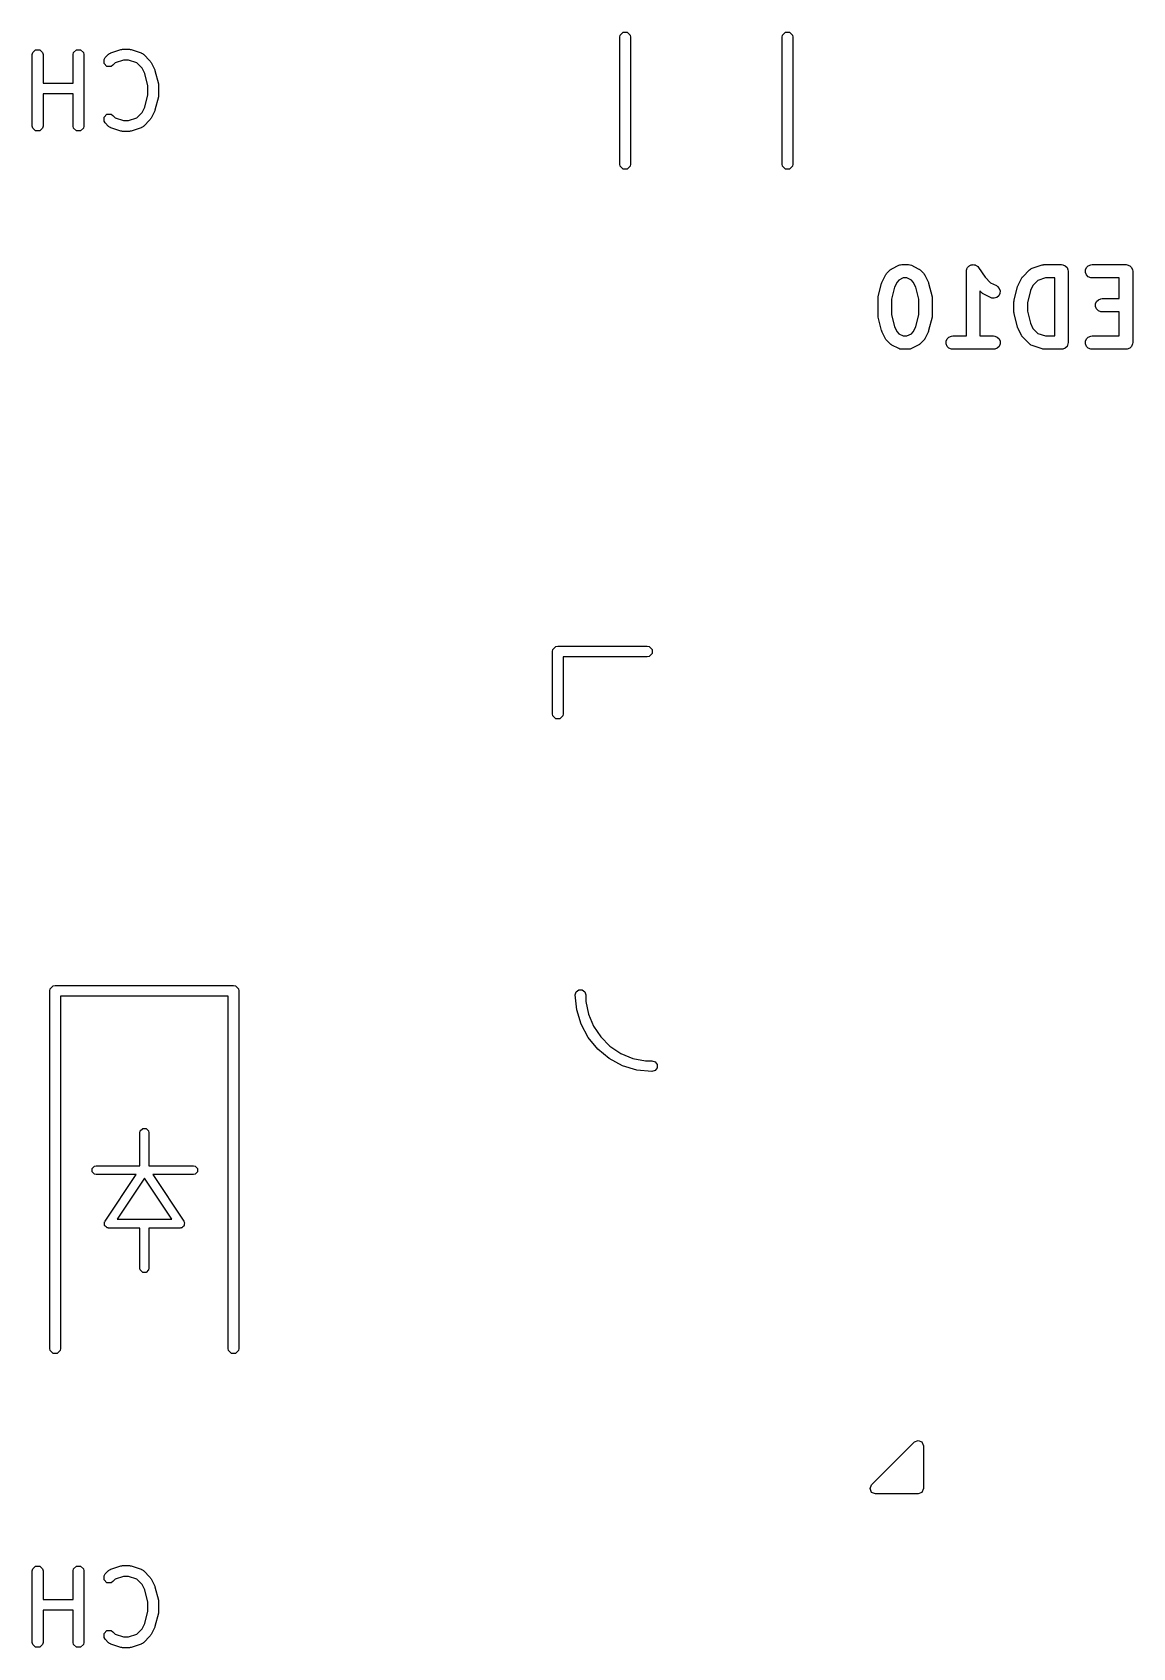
# Model space of a CAD drawing. Extents: x 104 to 228, y -134 to -58.
# Drawn here: x 154.13 to 166.47, y -96.34 to -78.23 of the extents above; entities that cross this region are included whole.
import ezdxf

# ---------------------------------------------------------------- set-up
doc = ezdxf.new("R2010")
doc.units = 0
doc.layers.add('BLACK', color=7, linetype='CONTINUOUS')

msp = doc.modelspace()

# ---------------------------------------------------------------- linework, layer by layer
at = {"layer": 'BLACK', "linetype": 'CONTINUOUS'}
for p, q in [((160.724567, -78.265787), (160.757039, -78.233315)), ((160.757039, -78.233315), (160.802961, -78.233315)), ((160.802961, -78.233315), (160.835433, -78.265787)), ((162.544567, -78.265787), (162.577039, -78.233315)), ((162.577039, -78.233315), (162.622961, -78.233315)), ((162.622961, -78.233315), (162.655433, -78.265787)), ((160.72, -78.288748), (160.724567, -78.265787)), ((160.72, -79.711252), (160.72, -78.288748)), ((160.835433, -78.265787), (160.84, -78.288748)), ((160.84, -78.288748), (160.84, -79.711252)), ((162.54, -78.288748), (162.544567, -78.265787)), ((162.54, -79.711252), (162.54, -78.288748)), ((162.655433, -78.265787), (162.66, -78.288748)), ((162.66, -78.288748), (162.66, -79.711252)), ((154.133332, -78.483855), (154.137899, -78.460894)), ((154.133332, -79.283855), (154.133332, -78.483855)), ((154.137899, -78.460894), (154.170371, -78.428422)), ((154.170371, -78.428422), (154.216293, -78.428422)), ((154.216293, -78.428422), (154.248765, -78.460894)), ((154.248765, -78.460894), (154.253332, -78.483855)), ((154.253332, -78.483855), (154.253332, -78.804807)), ((154.590475, -78.483855), (154.595042, -78.460894)), ((154.590475, -78.804807), (154.590475, -78.483855)), ((154.595042, -78.460894), (154.627514, -78.428422)), ((154.627514, -78.428422), (154.673436, -78.428422)), ((154.673436, -78.428422), (154.705908, -78.460894)), ((154.705908, -78.460894), (154.710475, -78.483855)), ((154.710475, -78.483855), (154.710475, -79.283855)), ((154.937899, -78.537083), (154.950906, -78.517618)), ((154.937899, -78.583005), (154.937899, -78.537083)), ((154.97037, -78.615478), (154.937899, -78.583005)), ((154.950906, -78.517618), (154.989002, -78.479523)), ((154.989002, -78.479523), (154.9915, -78.477853)), ((154.9915, -78.477853), (154.992116, -78.476623)), ((154.992116, -78.476623), (155.000467, -78.471862)), ((155.000467, -78.471862), (155.008467, -78.466517)), ((155.008467, -78.466517), (155.009844, -78.466517)), ((155.009844, -78.466517), (155.012454, -78.465029)), ((155.012454, -78.465029), (155.126739, -78.426934)), ((155.063838, -78.574392), (155.035758, -78.602472)), ((155.15545, -78.543855), (155.063838, -78.574392)), ((155.126739, -78.426934), (155.136279, -78.425731)), ((155.136279, -78.425731), (155.145713, -78.423855)), ((155.145713, -78.423855), (155.221904, -78.423855)), ((155.212167, -78.543855), (155.15545, -78.543855)), ((155.30378, -78.574392), (155.212167, -78.543855)), ((155.221904, -78.423855), (155.231337, -78.425731)), ((155.231337, -78.425731), (155.240878, -78.426934)), ((155.240878, -78.426934), (155.355164, -78.465029)), ((155.363066, -78.633678), (155.30378, -78.574392)), ((155.355164, -78.465029), (155.357774, -78.466517)), ((155.357774, -78.466517), (155.359151, -78.466517)), ((155.359151, -78.466517), (155.36714, -78.471855)), ((155.36714, -78.471855), (155.375502, -78.476622)), ((155.375502, -78.476622), (155.376118, -78.477855)), ((155.376118, -78.477855), (155.378616, -78.479524)), ((155.378616, -78.479524), (155.454806, -78.555714)), ((155.454806, -78.555714), (155.460143, -78.563701)), ((155.460143, -78.563701), (155.466046, -78.571307)), ((155.466046, -78.571307), (155.504141, -78.647499)), ((155.016292, -78.615478), (154.97037, -78.615478)), ((155.035758, -78.602472), (155.016292, -78.615478)), ((155.393865, -78.695276), (155.363066, -78.633678)), ((155.428571, -78.834096), (155.393865, -78.695276)), ((155.504141, -78.647499), (155.505877, -78.653838)), ((155.505877, -78.653838), (155.508683, -78.659779)), ((155.508683, -78.659779), (155.54678, -78.81216)), ((154.253332, -78.804807), (154.590475, -78.804807)), ((154.590475, -78.924807), (154.253332, -78.924807)), ((154.253332, -78.924807), (154.253332, -79.283855)), ((154.590475, -79.283855), (154.590475, -78.924807)), ((155.393865, -79.072432), (155.428571, -78.933613)), ((155.428571, -78.933613), (155.428571, -78.834096)), ((155.54678, -78.95555), (155.508683, -79.107931)), ((155.54678, -78.81216), (155.547137, -78.819504)), ((155.547137, -78.948205), (155.54678, -78.95555)), ((155.547137, -78.819504), (155.548571, -78.826712)), ((155.548571, -78.940998), (155.547137, -78.948205)), ((155.548571, -78.826712), (155.548571, -78.940998)), ((155.303778, -79.193318), (155.363067, -79.13403)), ((155.363067, -79.13403), (155.393865, -79.072432)), ((155.504141, -79.120212), (155.466046, -79.196402)), ((155.505877, -79.11387), (155.504141, -79.120212)), ((155.508683, -79.107931), (155.505877, -79.11387)), ((154.137899, -79.306816), (154.133332, -79.283855)), ((154.170371, -79.339288), (154.137899, -79.306816)), ((154.248765, -79.306816), (154.216293, -79.339288)), ((154.253332, -79.283855), (154.248765, -79.306816)), ((154.595042, -79.306816), (154.590475, -79.283855)), ((154.627514, -79.339288), (154.595042, -79.306816)), ((154.705908, -79.306816), (154.673436, -79.339288)), ((154.710475, -79.283855), (154.705908, -79.306816)), ((154.937899, -79.184703), (154.970371, -79.152231)), ((154.937899, -79.230625), (154.937899, -79.184703)), ((154.950906, -79.25009), (154.937899, -79.230625)), ((154.989002, -79.288186), (154.950906, -79.25009)), ((154.970371, -79.152231), (155.016293, -79.152231)), ((154.9915, -79.289855), (154.989002, -79.288186)), ((154.992116, -79.291087), (154.9915, -79.289855)), ((155.000471, -79.29585), (154.992116, -79.291087)), ((155.008467, -79.301193), (155.000471, -79.29585)), ((155.009844, -79.301193), (155.008467, -79.301193)), ((155.012454, -79.302681), (155.009844, -79.301193)), ((155.126739, -79.340776), (155.012454, -79.302681)), ((155.016293, -79.152231), (155.035758, -79.165238)), ((155.035758, -79.165238), (155.063837, -79.193317)), ((155.063837, -79.193317), (155.15545, -79.223855)), ((155.15545, -79.223855), (155.212167, -79.223855)), ((155.212167, -79.223855), (155.303778, -79.193318)), ((155.355164, -79.302681), (155.240878, -79.340776)), ((155.357774, -79.301193), (155.355164, -79.302681)), ((155.359152, -79.301193), (155.357774, -79.301193)), ((155.367147, -79.29585), (155.359152, -79.301193)), ((155.375502, -79.291088), (155.367147, -79.29585)), ((155.376118, -79.289855), (155.375502, -79.291088)), ((155.378617, -79.288186), (155.376118, -79.289855)), ((155.454807, -79.211995), (155.378617, -79.288186)), ((155.46015, -79.203998), (155.454807, -79.211995)), ((155.466046, -79.196402), (155.46015, -79.203998)), ((154.216293, -79.339288), (154.170371, -79.339288)), ((154.673436, -79.339288), (154.627514, -79.339288)), ((155.136279, -79.341978), (155.126739, -79.340776)), ((155.145713, -79.343855), (155.136279, -79.341978)), ((155.221904, -79.343855), (155.145713, -79.343855)), ((155.231337, -79.341978), (155.221904, -79.343855)), ((155.240878, -79.340776), (155.231337, -79.341978)), ((160.724567, -79.734213), (160.72, -79.711252)), ((160.757039, -79.766685), (160.724567, -79.734213)), ((160.802961, -79.766685), (160.757039, -79.766685)), ((160.835433, -79.734213), (160.802961, -79.766685)), ((160.84, -79.711252), (160.835433, -79.734213)), ((162.544567, -79.734213), (162.54, -79.711252)), ((162.577039, -79.766685), (162.544567, -79.734213)), ((162.622961, -79.766685), (162.577039, -79.766685)), ((162.655433, -79.734213), (162.622961, -79.766685)), ((162.66, -79.711252), (162.655433, -79.734213)), ((163.698869, -80.954944), (163.702833, -80.948644)), ((163.702833, -80.948644), (163.703591, -80.946817)), ((163.703591, -80.946817), (163.705279, -80.94476)), ((163.705279, -80.94476), (163.706701, -80.942501)), ((163.706701, -80.942501), (163.708199, -80.941201)), ((163.708199, -80.941201), (163.712918, -80.935452)), ((163.712918, -80.935452), (163.751013, -80.897357)), ((163.751013, -80.897357), (163.756762, -80.892638)), ((163.756762, -80.892638), (163.758062, -80.89114)), ((163.758062, -80.89114), (163.760321, -80.889718)), ((163.760321, -80.889718), (163.762378, -80.88803)), ((163.762378, -80.88803), (163.764205, -80.887272)), ((163.764205, -80.887272), (163.770505, -80.883308)), ((163.770505, -80.883308), (163.846696, -80.845213)), ((163.846696, -80.845213), (163.860428, -80.839958)), ((163.860428, -80.839958), (163.863115, -80.839767)), ((163.863115, -80.839767), (163.865605, -80.838736)), ((163.865605, -80.838736), (163.880237, -80.837295)), ((163.880237, -80.837295), (163.956427, -80.837295)), ((163.956427, -80.837295), (163.971059, -80.838736)), ((163.971059, -80.838736), (163.973548, -80.839767)), ((163.973548, -80.839767), (163.976236, -80.839958)), ((163.976236, -80.839958), (163.989968, -80.845213)), ((163.989968, -80.845213), (164.066159, -80.883308)), ((164.066159, -80.883308), (164.072458, -80.887272)), ((164.072458, -80.887272), (164.074286, -80.88803)), ((164.074286, -80.88803), (164.076342, -80.889718)), ((164.076342, -80.889718), (164.078602, -80.89114)), ((164.078602, -80.89114), (164.079901, -80.892638)), ((164.079901, -80.892638), (164.085651, -80.897357)), ((164.085651, -80.897357), (164.123746, -80.935452)), ((164.123746, -80.935452), (164.128464, -80.941201)), ((164.128464, -80.941201), (164.129963, -80.942501)), ((164.129963, -80.942501), (164.131384, -80.94476)), ((164.131384, -80.94476), (164.133073, -80.946817)), ((164.133073, -80.946817), (164.13383, -80.948644)), ((164.13383, -80.948644), (164.137795, -80.954944)), ((164.605237, -80.912217), (164.605252, -80.912141)), ((164.605242, -80.912242), (164.605237, -80.912217)), ((164.605237, -80.912295), (164.605242, -80.912242)), ((164.605237, -81.637295), (164.605237, -80.912295)), ((164.605252, -80.912141), (164.606678, -80.897663)), ((164.606678, -80.897663), (164.609519, -80.890802)), ((164.609519, -80.890802), (164.610976, -80.883522)), ((164.610976, -80.883522), (164.615064, -80.877416)), ((164.615064, -80.877416), (164.617877, -80.870627)), ((164.617877, -80.870627), (164.623127, -80.865376)), ((164.623127, -80.865376), (164.627259, -80.859207)), ((164.627259, -80.859207), (164.633373, -80.85513)), ((164.633373, -80.85513), (164.638569, -80.849935)), ((164.638569, -80.849935), (164.645429, -80.847093)), ((164.645429, -80.847093), (164.651608, -80.842974)), ((164.651608, -80.842974), (164.658816, -80.841547)), ((164.658816, -80.841547), (164.665605, -80.838736)), ((164.665605, -80.838736), (164.673031, -80.838736)), ((164.673031, -80.838736), (164.680315, -80.837295)), ((164.680315, -80.837295), (164.68752, -80.838736)), ((164.68752, -80.838736), (164.694869, -80.838736)), ((164.694869, -80.838736), (164.701729, -80.841577)), ((164.701729, -80.841577), (164.70901, -80.843034)), ((164.70901, -80.843034), (164.715115, -80.847122)), ((164.715115, -80.847122), (164.721905, -80.849935)), ((164.721905, -80.849935), (164.727155, -80.855185)), ((164.727155, -80.855185), (164.733325, -80.859317)), ((164.733325, -80.859317), (164.742545, -80.870575)), ((164.742545, -80.870575), (164.742597, -80.870627)), ((164.742597, -80.870627), (164.742606, -80.870649)), ((164.742606, -80.870649), (164.742641, -80.870692)), ((164.742641, -80.870692), (164.814713, -80.9788)), ((165.236728, -80.973547), (165.312918, -80.897357)), ((165.312918, -80.897357), (165.324283, -80.888029)), ((165.324283, -80.888029), (165.326775, -80.886996)), ((165.326775, -80.886996), (165.328809, -80.885233)), ((165.328809, -80.885233), (165.342234, -80.879239)), ((165.342234, -80.879239), (165.45652, -80.841144)), ((165.45652, -80.841144), (165.463773, -80.839494)), ((165.463773, -80.839494), (165.465605, -80.838736)), ((165.465605, -80.838736), (165.468259, -80.838474)), ((165.468259, -80.838474), (165.470857, -80.837884)), ((165.470857, -80.837884), (165.472831, -80.838024)), ((165.472831, -80.838024), (165.480237, -80.837295)), ((165.480237, -80.837295), (165.670713, -80.837295)), ((165.670713, -80.837295), (165.685345, -80.838736)), ((165.685345, -80.838736), (165.712381, -80.849935)), ((165.712381, -80.849935), (165.733073, -80.870627)), ((165.733073, -80.870627), (165.744272, -80.897663)), ((165.744272, -80.897663), (165.745713, -80.912295)), ((165.745713, -80.912295), (165.745713, -81.712295)), ((165.940012, -80.897663), (165.951211, -80.870627)), ((165.940012, -80.926927), (165.940012, -80.897663)), ((165.951211, -80.953963), (165.940012, -80.926927)), ((165.951211, -80.870627), (165.971903, -80.849935)), ((165.971903, -80.974655), (165.951211, -80.953963)), ((165.971903, -80.849935), (165.998939, -80.838736)), ((165.998939, -80.838736), (166.013571, -80.837295)), ((166.013571, -80.837295), (166.394523, -80.837295)), ((166.394523, -80.837295), (166.409155, -80.838736)), ((166.409155, -80.838736), (166.436191, -80.849935)), ((166.436191, -80.849935), (166.456883, -80.870627)), ((166.456883, -80.870627), (166.468082, -80.897663)), ((166.468082, -80.897663), (166.469523, -80.912295)), ((166.469523, -80.912295), (166.469523, -81.712295)), ((163.617, -81.198867), (163.655095, -81.046486)), ((163.655095, -81.046486), (163.65548, -81.045406)), ((163.65548, -81.045406), (163.655519, -81.044867)), ((163.655519, -81.044867), (163.657846, -81.038785)), ((163.657846, -81.038785), (163.660042, -81.03264)), ((163.660042, -81.03264), (163.660364, -81.032204)), ((163.660364, -81.032204), (163.660774, -81.031135)), ((163.660774, -81.031135), (163.698869, -80.954944)), ((163.79862, -81.090851), (163.764761, -81.22629)), ((163.82759, -81.032911), (163.79862, -81.090851)), ((163.848472, -81.012029), (163.82759, -81.032911)), ((163.897942, -80.987295), (163.848472, -81.012029)), ((163.938722, -80.987295), (163.897942, -80.987295)), ((163.988191, -81.012029), (163.938722, -80.987295)), ((164.009073, -81.032911), (163.988191, -81.012029)), ((164.038043, -81.09085), (164.009073, -81.032911)), ((164.071904, -81.226292), (164.038043, -81.09085)), ((164.137795, -80.954944), (164.17589, -81.031135)), ((164.17589, -81.031135), (164.176299, -81.032204)), ((164.176299, -81.032204), (164.176622, -81.03264)), ((164.176622, -81.03264), (164.17882, -81.038791)), ((164.17882, -81.038791), (164.181145, -81.044867)), ((164.181145, -81.044867), (164.181183, -81.045405)), ((164.181183, -81.045405), (164.181569, -81.046485)), ((164.181569, -81.046485), (164.219665, -81.198867)), ((164.779585, -81.155804), (164.755237, -81.131455)), ((164.755237, -81.131455), (164.755237, -81.637295)), ((164.814713, -80.9788), (164.877045, -81.041131)), ((164.877045, -81.041131), (164.94235, -81.073784)), ((164.94235, -81.073784), (164.954793, -81.081616)), ((164.954793, -81.081616), (164.973966, -81.103724)), ((164.973966, -81.103724), (164.98322, -81.131485)), ((164.98322, -81.131485), (164.981146, -81.160675)), ((165.140809, -81.236961), (165.178905, -81.08458)), ((165.178905, -81.08458), (165.17929, -81.0835)), ((165.17929, -81.0835), (165.179329, -81.082962)), ((165.179329, -81.082962), (165.181653, -81.076886)), ((165.181653, -81.076886), (165.183852, -81.070735)), ((165.183852, -81.070735), (165.184174, -81.070299)), ((165.184174, -81.070299), (165.184584, -81.06923)), ((165.184584, -81.06923), (165.222679, -80.993039)), ((165.222679, -80.993039), (165.226643, -80.986739)), ((165.226643, -80.986739), (165.227401, -80.984912)), ((165.227401, -80.984912), (165.229089, -80.982855)), ((165.229089, -80.982855), (165.230511, -80.980596)), ((165.230511, -80.980596), (165.232009, -80.979296)), ((165.232009, -80.979296), (165.236728, -80.973547)), ((165.32243, -81.128946), (165.28857, -81.264387)), ((165.3514, -81.071006), (165.32243, -81.128946)), ((165.406464, -81.015942), (165.3514, -81.071006)), ((165.492407, -80.987295), (165.406464, -81.015942)), ((165.595713, -80.987295), (165.492407, -80.987295)), ((165.595713, -81.637295), (165.595713, -80.987295)), ((165.998939, -80.985854), (165.971903, -80.974655)), ((166.013571, -80.987295), (165.998939, -80.985854)), ((166.319523, -80.987295), (166.013571, -80.987295)), ((166.319523, -81.218247), (166.319523, -80.987295)), ((163.614761, -81.217057), (163.615012, -81.214503)), ((163.614761, -81.407533), (163.614761, -81.217057)), ((163.61485, -81.213412), (163.615658, -81.207939)), ((163.615012, -81.214503), (163.61485, -81.213412)), ((163.615658, -81.207939), (163.616202, -81.202425)), ((163.616202, -81.202425), (163.616625, -81.201403)), ((163.616625, -81.201403), (163.617, -81.198867)), ((163.764761, -81.22629), (163.764761, -81.398299)), ((164.071904, -81.398297), (164.071904, -81.226292)), ((164.219665, -81.198867), (164.22004, -81.201403)), ((164.22004, -81.201403), (164.220463, -81.202425)), ((164.220463, -81.202425), (164.221005, -81.207937)), ((164.221005, -81.207937), (164.221815, -81.213411)), ((164.221815, -81.213411), (164.221652, -81.214503)), ((164.221652, -81.214503), (164.221904, -81.217057)), ((164.221904, -81.217057), (164.221904, -81.407533)), ((164.785334, -81.160522), (164.779585, -81.155804)), ((164.786634, -81.162021), (164.785334, -81.160522)), ((164.788893, -81.163442), (164.786634, -81.162021)), ((164.79095, -81.165131), (164.788893, -81.163442)), ((164.792777, -81.165888), (164.79095, -81.165131)), ((164.799077, -81.169853), (164.792777, -81.165888)), ((164.875268, -81.207948), (164.799077, -81.169853)), ((164.889, -81.213203), (164.875268, -81.207948)), ((164.91819, -81.215277), (164.889, -81.213203)), ((164.945951, -81.206023), (164.91819, -81.215277)), ((164.968059, -81.18685), (164.945951, -81.206023)), ((164.981146, -81.160675), (164.968059, -81.18685)), ((165.13857, -81.255152), (165.138821, -81.252598)), ((165.13857, -81.369438), (165.13857, -81.255152)), ((165.138659, -81.251506), (165.139468, -81.246031)), ((165.138821, -81.252598), (165.138659, -81.251506)), ((165.139468, -81.246031), (165.140011, -81.24052)), ((165.140011, -81.24052), (165.140433, -81.239499)), ((165.140433, -81.239499), (165.140809, -81.236961)), ((165.28857, -81.264387), (165.28857, -81.360202)), ((166.054298, -81.278615), (166.065497, -81.251579)), ((166.054298, -81.307879), (166.054298, -81.278615)), ((166.065497, -81.334915), (166.054298, -81.307879)), ((166.065497, -81.251579), (166.086189, -81.230887)), ((166.086189, -81.230887), (166.113225, -81.219688)), ((166.113225, -81.219688), (166.127857, -81.218247)), ((166.127857, -81.218247), (166.319523, -81.218247)), ((163.615012, -81.410086), (163.614761, -81.407533)), ((163.61485, -81.411178), (163.615012, -81.410086)), ((163.615658, -81.41665), (163.61485, -81.411178)), ((163.616202, -81.422165), (163.615658, -81.41665)), ((163.616625, -81.423186), (163.616202, -81.422165)), ((163.617, -81.425723), (163.616625, -81.423186)), ((163.655095, -81.578104), (163.617, -81.425723)), ((163.764761, -81.398299), (163.79862, -81.533738)), ((164.038043, -81.533738), (164.071904, -81.398297)), ((164.219665, -81.425723), (164.181569, -81.578105)), ((164.22004, -81.423186), (164.219665, -81.425723)), ((164.220463, -81.422165), (164.22004, -81.423186)), ((164.221005, -81.416652), (164.220463, -81.422165)), ((164.221815, -81.411179), (164.221005, -81.416652)), ((164.221904, -81.407533), (164.221652, -81.410086)), ((164.221652, -81.410086), (164.221815, -81.411179)), ((165.138821, -81.371991), (165.13857, -81.369438)), ((165.138659, -81.373084), (165.138821, -81.371991)), ((165.139468, -81.378558), (165.138659, -81.373084)), ((165.140011, -81.38407), (165.139468, -81.378558)), ((165.140433, -81.38509), (165.140011, -81.38407)), ((165.140809, -81.387629), (165.140433, -81.38509)), ((165.178905, -81.54001), (165.140809, -81.387629)), ((165.28857, -81.360202), (165.32243, -81.495642)), ((165.32243, -81.495642), (165.3514, -81.553582)), ((166.086189, -81.355607), (166.065497, -81.334915)), ((166.113225, -81.366806), (166.086189, -81.355607)), ((166.127857, -81.368247), (166.113225, -81.366806)), ((166.319523, -81.368247), (166.127857, -81.368247)), ((166.319523, -81.637295), (166.319523, -81.368247)), ((163.65548, -81.579183), (163.655095, -81.578104)), ((163.655519, -81.579723), (163.65548, -81.579183)), ((163.657846, -81.585804), (163.655519, -81.579723)), ((163.660042, -81.59195), (163.657846, -81.585804)), ((163.660364, -81.592385), (163.660042, -81.59195)), ((163.660774, -81.593455), (163.660364, -81.592385)), ((163.698869, -81.669645), (163.660774, -81.593455)), ((163.702832, -81.675941), (163.698869, -81.669645)), ((163.70359, -81.677771), (163.702832, -81.675941)), ((163.705279, -81.679829), (163.70359, -81.677771)), ((163.79862, -81.533738), (163.82759, -81.591677)), ((163.82759, -81.591677), (163.848473, -81.612561)), ((163.848473, -81.612561), (163.897942, -81.637295)), ((163.897942, -81.637295), (163.938722, -81.637295)), ((163.938722, -81.637295), (163.98819, -81.612561)), ((163.98819, -81.612561), (164.009073, -81.591677)), ((164.009073, -81.591677), (164.038043, -81.533738)), ((164.133074, -81.677771), (164.131384, -81.679829)), ((164.133831, -81.675941), (164.133074, -81.677771)), ((164.137795, -81.669645), (164.133831, -81.675941)), ((164.17589, -81.593455), (164.137795, -81.669645)), ((164.176299, -81.592385), (164.17589, -81.593455)), ((164.176622, -81.59195), (164.176299, -81.592385)), ((164.17882, -81.585798), (164.176622, -81.59195)), ((164.181145, -81.579723), (164.17882, -81.585798)), ((164.181183, -81.579184), (164.181145, -81.579723)), ((164.181569, -81.578105), (164.181183, -81.579184)), ((164.378107, -81.697663), (164.389306, -81.670627)), ((164.389306, -81.670627), (164.409998, -81.649935)), ((164.409998, -81.649935), (164.437034, -81.638736)), ((164.437034, -81.638736), (164.451666, -81.637295)), ((164.451666, -81.637295), (164.605237, -81.637295)), ((164.755237, -81.637295), (164.908809, -81.637295)), ((164.908809, -81.637295), (164.923441, -81.638736)), ((164.923441, -81.638736), (164.950477, -81.649935)), ((164.950477, -81.649935), (164.971169, -81.670627)), ((164.971169, -81.670627), (164.982368, -81.697663)), ((165.17929, -81.541089), (165.178905, -81.54001)), ((165.179329, -81.541628), (165.17929, -81.541089)), ((165.181653, -81.547703), (165.179329, -81.541628)), ((165.183852, -81.553855), (165.181653, -81.547703)), ((165.184174, -81.55429), (165.183852, -81.553855)), ((165.184584, -81.55536), (165.184174, -81.55429)), ((165.222679, -81.63155), (165.184584, -81.55536)), ((165.226642, -81.637846), (165.222679, -81.63155)), ((165.2274, -81.639676), (165.226642, -81.637846)), ((165.229089, -81.641734), (165.2274, -81.639676)), ((165.230511, -81.643993), (165.229089, -81.641734)), ((165.232009, -81.645292), (165.230511, -81.643993)), ((165.236728, -81.651042), (165.232009, -81.645292)), ((165.312918, -81.727233), (165.236728, -81.651042)), ((165.3514, -81.553582), (165.406465, -81.608648)), ((165.406465, -81.608648), (165.492407, -81.637295)), ((165.492407, -81.637295), (165.595713, -81.637295)), ((165.940012, -81.697663), (165.951211, -81.670627)), ((165.951211, -81.670627), (165.971903, -81.649935)), ((165.971903, -81.649935), (165.998939, -81.638736)), ((165.998939, -81.638736), (166.013571, -81.637295)), ((166.013571, -81.637295), (166.319523, -81.637295)), ((163.706701, -81.682088), (163.705279, -81.679829)), ((163.708199, -81.683387), (163.706701, -81.682088)), ((163.712917, -81.689136), (163.708199, -81.683387)), ((163.751012, -81.727232), (163.712917, -81.689136)), ((163.756763, -81.731952), (163.751012, -81.727232)), ((163.758062, -81.73345), (163.756763, -81.731952)), ((163.760317, -81.734869), (163.758062, -81.73345)), ((163.762377, -81.73656), (163.760317, -81.734869)), ((163.764207, -81.737318), (163.762377, -81.73656)), ((163.770505, -81.741282), (163.764207, -81.737318)), ((163.846696, -81.779377), (163.770505, -81.741282)), ((163.860428, -81.784632), (163.846696, -81.779377)), ((163.863115, -81.784822), (163.860428, -81.784632)), ((163.865605, -81.785854), (163.863115, -81.784822)), ((163.880237, -81.787295), (163.865605, -81.785854)), ((163.956427, -81.787295), (163.880237, -81.787295)), ((163.971059, -81.785854), (163.956427, -81.787295)), ((163.973548, -81.784822), (163.971059, -81.785854)), ((163.976236, -81.784632), (163.973548, -81.784822)), ((163.989968, -81.779377), (163.976236, -81.784632)), ((164.066159, -81.741282), (163.989968, -81.779377)), ((164.072458, -81.737317), (164.066159, -81.741282)), ((164.074286, -81.73656), (164.072458, -81.737317)), ((164.076342, -81.734872), (164.074286, -81.73656)), ((164.078602, -81.73345), (164.076342, -81.734872)), ((164.079902, -81.73195), (164.078602, -81.73345)), ((164.085652, -81.727232), (164.079902, -81.73195)), ((164.123747, -81.689136), (164.085652, -81.727232)), ((164.128464, -81.683387), (164.123747, -81.689136)), ((164.129963, -81.682088), (164.128464, -81.683387)), ((164.131384, -81.679829), (164.129963, -81.682088)), ((164.378107, -81.726927), (164.378107, -81.697663)), ((164.389306, -81.753963), (164.378107, -81.726927)), ((164.409998, -81.774655), (164.389306, -81.753963)), ((164.437034, -81.785854), (164.409998, -81.774655)), ((164.451666, -81.787295), (164.437034, -81.785854)), ((164.908809, -81.787295), (164.451666, -81.787295)), ((164.923441, -81.785854), (164.908809, -81.787295)), ((164.950477, -81.774655), (164.923441, -81.785854)), ((164.971169, -81.753963), (164.950477, -81.774655)), ((164.982368, -81.726927), (164.971169, -81.753963)), ((164.982368, -81.697663), (164.982368, -81.726927)), ((165.324283, -81.73656), (165.312918, -81.727233)), ((165.326773, -81.737591), (165.324283, -81.73656)), ((165.328809, -81.739357), (165.326773, -81.737591)), ((165.342234, -81.745351), (165.328809, -81.739357)), ((165.45652, -81.783446), (165.342234, -81.745351)), ((165.463773, -81.785095), (165.45652, -81.783446)), ((165.465605, -81.785854), (165.463773, -81.785095)), ((165.468259, -81.786115), (165.465605, -81.785854)), ((165.470857, -81.786706), (165.468259, -81.786115)), ((165.472831, -81.786565), (165.470857, -81.786706)), ((165.480237, -81.787295), (165.472831, -81.786565)), ((165.670713, -81.787295), (165.480237, -81.787295)), ((165.685345, -81.785854), (165.670713, -81.787295)), ((165.712381, -81.774655), (165.685345, -81.785854)), ((165.733073, -81.753963), (165.712381, -81.774655)), ((165.744272, -81.726927), (165.733073, -81.753963)), ((165.745713, -81.712295), (165.744272, -81.726927)), ((165.940012, -81.726927), (165.940012, -81.697663)), ((165.951211, -81.753963), (165.940012, -81.726927)), ((165.971903, -81.774655), (165.951211, -81.753963)), ((165.998939, -81.785854), (165.971903, -81.774655)), ((166.013571, -81.787295), (165.998939, -81.785854)), ((166.394523, -81.787295), (166.013571, -81.787295)), ((166.409155, -81.785854), (166.394523, -81.787295)), ((166.436191, -81.774655), (166.409155, -81.785854)), ((166.456883, -81.753963), (166.436191, -81.774655)), ((166.468082, -81.726927), (166.456883, -81.753963)), ((166.469523, -81.712295), (166.468082, -81.726927)), ((160.003039, -85.119567), (160.026, -85.115)), ((160.026, -85.115), (161.026, -85.115)), ((161.026, -85.115), (161.048961, -85.119567)), ((159.966, -85.175), (159.970567, -85.152039)), ((159.966, -85.875), (159.966, -85.175)), ((159.970567, -85.152039), (160.003039, -85.119567)), ((161.026, -85.235), (160.086, -85.235)), ((160.086, -85.235), (160.086, -85.875)), ((161.048961, -85.230433), (161.026, -85.235)), ((161.048961, -85.119567), (161.081433, -85.152039)), ((161.081433, -85.197961), (161.048961, -85.230433)), ((161.081433, -85.152039), (161.081433, -85.197961)), ((159.970567, -85.897961), (159.966, -85.875)), ((160.003039, -85.930433), (159.970567, -85.897961)), ((160.048961, -85.930433), (160.003039, -85.930433)), ((160.081433, -85.897961), (160.048961, -85.930433)), ((160.086, -85.875), (160.081433, -85.897961)), ((154.367039, -88.924567), (154.39, -88.92)), ((154.39, -88.92), (156.39, -88.92)), ((156.39, -88.92), (156.412961, -88.924567)), ((154.33, -88.98), (154.334567, -88.957039)), ((154.33, -92.99), (154.33, -88.98)), ((154.334567, -88.957039), (154.367039, -88.924567)), ((156.33, -89.04), (154.45, -89.04)), ((154.45, -89.04), (154.45, -92.99)), ((156.33, -92.99), (156.33, -89.04)), ((156.412961, -88.924567), (156.445433, -88.957039)), ((156.445433, -88.957039), (156.45, -88.98)), ((156.45, -88.98), (156.45, -92.99)), ((160.22, -89.025), (160.231459, -88.989733)), ((160.236525, -89.192778), (160.22, -89.025)), ((160.231459, -88.989733), (160.261459, -88.967937)), ((160.261459, -88.967937), (160.298541, -88.967937)), ((160.298541, -88.967937), (160.328541, -88.989733)), ((160.328541, -88.989733), (160.34, -89.025)), ((160.34, -89.025), (160.34, -89.097884)), ((160.34, -89.097884), (160.368437, -89.24085)), ((160.285464, -89.354108), (160.236525, -89.192778)), ((160.368437, -89.24085), (160.42422, -89.375522)), ((160.364936, -89.50279), (160.285464, -89.354108)), ((160.42422, -89.375522), (160.505204, -89.496723)), ((160.471888, -89.633112), (160.364936, -89.50279)), ((160.60221, -89.740064), (160.471888, -89.633112)), ((160.505204, -89.496723), (160.608277, -89.599796)), ((160.608277, -89.599796), (160.729478, -89.68078)), ((160.750892, -89.819536), (160.60221, -89.740064)), ((160.729478, -89.68078), (160.86415, -89.736563)), ((160.912222, -89.868475), (160.750892, -89.819536)), ((160.86415, -89.736563), (161.007116, -89.765)), ((161.007116, -89.765), (161.08, -89.765)), ((161.08, -89.765), (161.115267, -89.776459)), ((161.115267, -89.776459), (161.137063, -89.806459)), ((161.137063, -89.806459), (161.137063, -89.843541)), ((161.08, -89.885), (160.912222, -89.868475)), ((161.115267, -89.873541), (161.08, -89.885)), ((161.137063, -89.843541), (161.115267, -89.873541)), ((155.34, -90.57), (155.343806, -90.550866)), ((155.343806, -90.550866), (155.370866, -90.523806)), ((155.370866, -90.523806), (155.409134, -90.523806)), ((155.409134, -90.523806), (155.436194, -90.550866)), ((155.436194, -90.550866), (155.44, -90.57)), ((155.34, -90.94), (155.34, -90.57)), ((155.44, -90.57), (155.44, -90.94)), ((154.803806, -90.970866), (154.830866, -90.943806)), ((154.803806, -91.009134), (154.803806, -90.970866)), ((154.830866, -91.036194), (154.803806, -91.009134)), ((154.830866, -90.943806), (154.85, -90.94)), ((154.85, -91.04), (154.830866, -91.036194)), ((154.85, -90.94), (155.34, -90.94)), ((155.296574, -91.04), (154.85, -91.04)), ((154.948397, -91.562265), (155.296574, -91.04)), ((155.389999, -91.080138), (155.083426, -91.54)), ((155.696574, -91.54), (155.389999, -91.080138)), ((155.44, -90.94), (155.94, -90.94)), ((155.94, -91.04), (155.483426, -91.04)), ((155.483426, -91.04), (155.831602, -91.562265)), ((155.94, -90.94), (155.959134, -90.943806)), ((155.959134, -91.036194), (155.94, -91.04)), ((155.959134, -90.943806), (155.986194, -90.970866)), ((155.986194, -91.009134), (155.959134, -91.036194)), ((155.986194, -90.970866), (155.986194, -91.009134)), ((154.940951, -91.580297), (154.943806, -91.573383)), ((154.943806, -91.594572), (154.940951, -91.580297)), ((154.943806, -91.570866), (154.945576, -91.569095)), ((154.943806, -91.573383), (154.943806, -91.570866)), ((154.943806, -91.609134), (154.943806, -91.594572)), ((154.947446, -91.612774), (154.943806, -91.609134)), ((154.945576, -91.569095), (154.948397, -91.562265)), ((154.948456, -91.617822), (154.947446, -91.612774)), ((154.960569, -91.625897), (154.948456, -91.617822)), ((154.970866, -91.636194), (154.960569, -91.625897)), ((154.978203, -91.637653), (154.970866, -91.636194)), ((154.980297, -91.639049), (154.978203, -91.637653)), ((154.982751, -91.638558), (154.980297, -91.639049)), ((154.99, -91.64), (154.982751, -91.638558)), ((155.083426, -91.54), (155.696574, -91.54)), ((155.797248, -91.638558), (155.79, -91.64)), ((155.799703, -91.639049), (155.797248, -91.638558)), ((155.801796, -91.637653), (155.799703, -91.639049)), ((155.809134, -91.636194), (155.801796, -91.637653)), ((155.81943, -91.625897), (155.809134, -91.636194)), ((155.831544, -91.617822), (155.81943, -91.625897)), ((155.832553, -91.612774), (155.831544, -91.617822)), ((155.831602, -91.562265), (155.834422, -91.569094)), ((155.836194, -91.609134), (155.832553, -91.612774)), ((155.834422, -91.569094), (155.836194, -91.570866)), ((155.836194, -91.570866), (155.836194, -91.573383)), ((155.836194, -91.573383), (155.839049, -91.580296)), ((155.839049, -91.580296), (155.836194, -91.594571)), ((155.836194, -91.594571), (155.836194, -91.609134)), ((155.34, -91.64), (154.99, -91.64)), ((155.34, -92.09), (155.34, -91.64)), ((155.79, -91.64), (155.44, -91.64)), ((155.44, -91.64), (155.44, -92.09)), ((155.343806, -92.109134), (155.34, -92.09)), ((155.370866, -92.136194), (155.343806, -92.109134)), ((155.409134, -92.136194), (155.370866, -92.136194)), ((155.436194, -92.109134), (155.409134, -92.136194)), ((155.44, -92.09), (155.436194, -92.109134)), ((154.334567, -93.012961), (154.33, -92.99)), ((154.367039, -93.045433), (154.334567, -93.012961)), ((154.412961, -93.045433), (154.367039, -93.045433)), ((154.445433, -93.012961), (154.412961, -93.045433)), ((154.45, -92.99), (154.445433, -93.012961)), ((156.334567, -93.012961), (156.33, -92.99)), ((156.367039, -93.045433), (156.334567, -93.012961)), ((156.412961, -93.045433), (156.367039, -93.045433)), ((156.445433, -93.012961), (156.412961, -93.045433)), ((156.45, -92.99), (156.445433, -93.012961)), ((163.542574, -94.517574), (164.022574, -94.037574)), ((164.022574, -94.037574), (164.065, -94.02)), ((164.065, -94.02), (164.107426, -94.037574)), ((164.107426, -94.037574), (164.125, -94.08)), ((164.125, -94.08), (164.125, -94.56)), ((163.525, -94.56), (163.542574, -94.517574)), ((163.542574, -94.602426), (163.525, -94.56)), ((163.585, -94.62), (163.542574, -94.602426)), ((164.065, -94.62), (163.585, -94.62)), ((164.107426, -94.602426), (164.065, -94.62)), ((164.125, -94.56), (164.107426, -94.602426)), ((154.137899, -95.460894), (154.170371, -95.428422)), ((154.170371, -95.428422), (154.216293, -95.428422)), ((154.216293, -95.428422), (154.248765, -95.460894)), ((154.595042, -95.460894), (154.627514, -95.428422)), ((154.627514, -95.428422), (154.673436, -95.428422)), ((154.673436, -95.428422), (154.705908, -95.460894)), ((155.012454, -95.465029), (155.126739, -95.426934)), ((155.126739, -95.426934), (155.136279, -95.425731)), ((155.136279, -95.425731), (155.145713, -95.423855)), ((155.145713, -95.423855), (155.221904, -95.423855)), ((155.221904, -95.423855), (155.231337, -95.425731)), ((155.231337, -95.425731), (155.240878, -95.426934)), ((155.240878, -95.426934), (155.355164, -95.465029)), ((154.133332, -95.483855), (154.137899, -95.460894)), ((154.133332, -96.283855), (154.133332, -95.483855)), ((154.248765, -95.460894), (154.253332, -95.483855)), ((154.253332, -95.483855), (154.253332, -95.804807)), ((154.590475, -95.483855), (154.595042, -95.460894)), ((154.590475, -95.804807), (154.590475, -95.483855)), ((154.705908, -95.460894), (154.710475, -95.483855)), ((154.710475, -95.483855), (154.710475, -96.283855)), ((154.937899, -95.537083), (154.950906, -95.517618)), ((154.937899, -95.583005), (154.937899, -95.537083)), ((154.97037, -95.615478), (154.937899, -95.583005)), ((154.950906, -95.517618), (154.989002, -95.479523)), ((155.016292, -95.615478), (154.97037, -95.615478)), ((154.989002, -95.479523), (154.9915, -95.477853)), ((154.9915, -95.477853), (154.992116, -95.476623)), ((154.992116, -95.476623), (155.000467, -95.471862)), ((155.000467, -95.471862), (155.008467, -95.466517)), ((155.008467, -95.466517), (155.009844, -95.466517)), ((155.009844, -95.466517), (155.012454, -95.465029)), ((155.035758, -95.602472), (155.016292, -95.615478)), ((155.063838, -95.574392), (155.035758, -95.602472)), ((155.15545, -95.543855), (155.063838, -95.574392)), ((155.212167, -95.543855), (155.15545, -95.543855)), ((155.30378, -95.574392), (155.212167, -95.543855)), ((155.363066, -95.633678), (155.30378, -95.574392)), ((155.355164, -95.465029), (155.357774, -95.466517)), ((155.357774, -95.466517), (155.359151, -95.466517)), ((155.359151, -95.466517), (155.36714, -95.471855)), ((155.36714, -95.471855), (155.375502, -95.476622)), ((155.375502, -95.476622), (155.376118, -95.477855)), ((155.376118, -95.477855), (155.378616, -95.479524)), ((155.378616, -95.479524), (155.454806, -95.555714)), ((155.454806, -95.555714), (155.460143, -95.563701)), ((155.460143, -95.563701), (155.466046, -95.571307)), ((155.466046, -95.571307), (155.504141, -95.647499)), ((155.393865, -95.695276), (155.363066, -95.633678)), ((155.428571, -95.834096), (155.393865, -95.695276)), ((155.504141, -95.647499), (155.505877, -95.653838)), ((155.505877, -95.653838), (155.508683, -95.659779)), ((155.508683, -95.659779), (155.54678, -95.81216)), ((154.253332, -95.804807), (154.590475, -95.804807)), ((154.590475, -95.924807), (154.253332, -95.924807)), ((154.253332, -95.924807), (154.253332, -96.283855)), ((154.590475, -96.283855), (154.590475, -95.924807)), ((155.393865, -96.072432), (155.428571, -95.933613)), ((155.428571, -95.933613), (155.428571, -95.834096)), ((155.54678, -95.95555), (155.508683, -96.107931)), ((155.54678, -95.81216), (155.547137, -95.819504)), ((155.547137, -95.948205), (155.54678, -95.95555)), ((155.547137, -95.819504), (155.548571, -95.826712)), ((155.548571, -95.940998), (155.547137, -95.948205)), ((155.548571, -95.826712), (155.548571, -95.940998)), ((154.937899, -96.184703), (154.970371, -96.152231)), ((154.970371, -96.152231), (155.016293, -96.152231)), ((155.016293, -96.152231), (155.035758, -96.165238)), ((155.035758, -96.165238), (155.063837, -96.193317)), ((155.303778, -96.193318), (155.363067, -96.13403)), ((155.363067, -96.13403), (155.393865, -96.072432)), ((155.504141, -96.120212), (155.466046, -96.196402)), ((155.505877, -96.11387), (155.504141, -96.120212)), ((155.508683, -96.107931), (155.505877, -96.11387)), ((154.137899, -96.306816), (154.133332, -96.283855)), ((154.170371, -96.339288), (154.137899, -96.306816)), ((154.216293, -96.339288), (154.170371, -96.339288)), ((154.248765, -96.306816), (154.216293, -96.339288)), ((154.253332, -96.283855), (154.248765, -96.306816)), ((154.595042, -96.306816), (154.590475, -96.283855)), ((154.627514, -96.339288), (154.595042, -96.306816)), ((154.673436, -96.339288), (154.627514, -96.339288)), ((154.705908, -96.306816), (154.673436, -96.339288)), ((154.710475, -96.283855), (154.705908, -96.306816)), ((154.937899, -96.230625), (154.937899, -96.184703)), ((154.950906, -96.25009), (154.937899, -96.230625)), ((154.989002, -96.288186), (154.950906, -96.25009)), ((154.9915, -96.289855), (154.989002, -96.288186)), ((154.992116, -96.291087), (154.9915, -96.289855)), ((155.000471, -96.29585), (154.992116, -96.291087)), ((155.008467, -96.301193), (155.000471, -96.29585)), ((155.009844, -96.301193), (155.008467, -96.301193)), ((155.012454, -96.302681), (155.009844, -96.301193)), ((155.126739, -96.340776), (155.012454, -96.302681)), ((155.063837, -96.193317), (155.15545, -96.223855)), ((155.136279, -96.341978), (155.126739, -96.340776)), ((155.145713, -96.343855), (155.136279, -96.341978)), ((155.221904, -96.343855), (155.145713, -96.343855)), ((155.15545, -96.223855), (155.212167, -96.223855)), ((155.212167, -96.223855), (155.303778, -96.193318)), ((155.231337, -96.341978), (155.221904, -96.343855)), ((155.240878, -96.340776), (155.231337, -96.341978)), ((155.355164, -96.302681), (155.240878, -96.340776)), ((155.357774, -96.301193), (155.355164, -96.302681)), ((155.359152, -96.301193), (155.357774, -96.301193)), ((155.367147, -96.29585), (155.359152, -96.301193)), ((155.375502, -96.291088), (155.367147, -96.29585)), ((155.376118, -96.289855), (155.375502, -96.291088)), ((155.378617, -96.288186), (155.376118, -96.289855)), ((155.454807, -96.211995), (155.378617, -96.288186)), ((155.46015, -96.203998), (155.454807, -96.211995)), ((155.466046, -96.196402), (155.46015, -96.203998))]:
    msp.add_line(p, q, dxfattribs=at)

doc.saveas('drawing.dxf')
